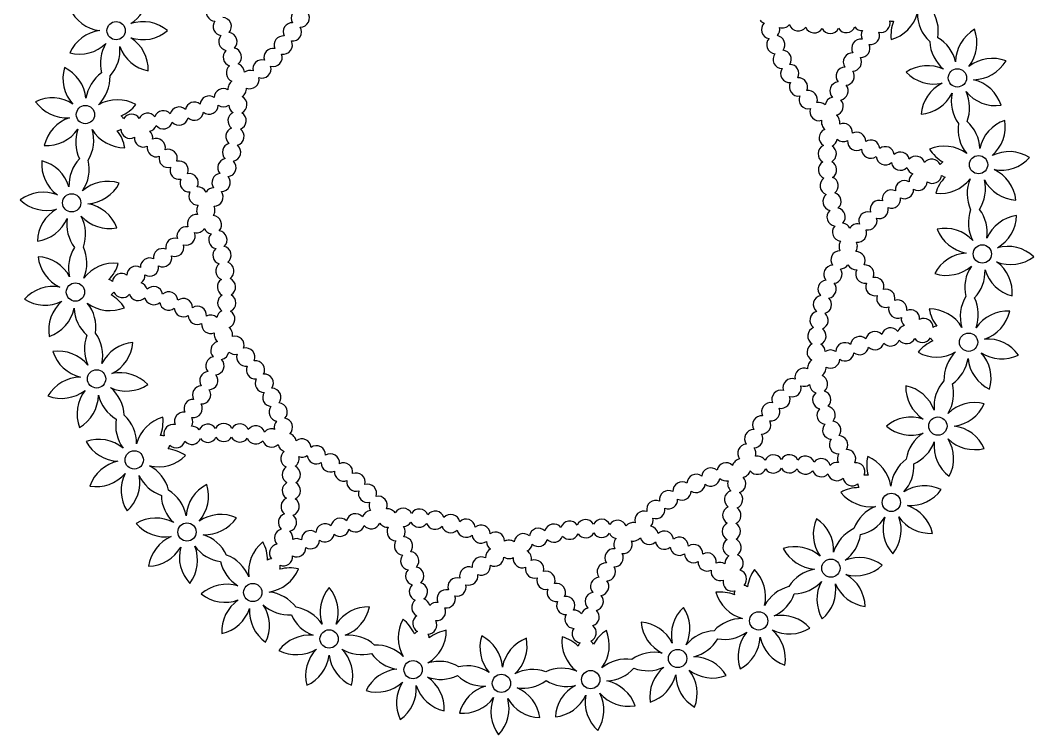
# Model space of a CAD drawing. Extents: x 392 to 855, y -208 to 113.
# Drawn here: x 392.3 to 613.9, y -207.6 to -51.2 of the extents above; entities that cross this region are included whole.
import ezdxf

# ---------------------------------------------------------------- set-up
doc = ezdxf.new("R2010")
doc.units = 0
doc.layers.get('0').update_dxf_attribs({"linetype": 'CONTINUOUS'})

msp = doc.modelspace()

# ---------------------------------------------------------------- linework, layer by layer
for centre in [(413.293019, -53.48168), (597.262545, -63.813187), (406.578376, -71.840942), (601.879383, -82.808811), (403.574467, -91.157398), (602.701647, -102.340141), (404.396731, -110.688728), (599.697738, -121.656597), (409.013569, -129.684352), (592.983095, -140.015859), (417.247558, -147.414281), (582.815757, -156.712391), (428.782271, -163.197162), (569.58645, -171.104555), (443.174435, -176.426469), (553.803568, -182.639268), (459.870967, -186.593807), (536.07364, -190.873257), (478.23023, -193.30845), (497.546686, -196.312359), (517.078015, -195.490095)]:
    msp.add_circle(centre, 2)
for centre, radius, start, end in [((411.943279, -44.909702), 8.37609, 302.986334, 350.787936), ((410.789852, -45.172964), 8.37609, 204.108886, 262.727951), ((435.002749, -49.412291), 2, 148.668946, 266.558326), ((453.577048, -50.70594), 2, 93.441674, 211.331054), ((584.71061, -53.610272), 8.37609, 350.227519, 36.120808), ((436.500587, -52.584434), 2, 319.318297, 86.558326), ((453.577048, -50.70594), 2, 268.766349, 36.006378), ((580.451504, -47.400369), 8.37609, 286.073172, 344.692237), ((596.90577, -49.723325), 8.37609, 179.236334, 227.037936), ((419.153312, -59.88149), 8.37609, 49.823172, 108.442237), ((436.500587, -52.584434), 2, 143.993622, 261.883002), ((451.825634, -53.745441), 2, 88.766349, 206.655729), ((451.825634, -53.745441), 2, 264.091024, 31.331054), ((555.636706, -49.919894), 2, 219.931569, 251.203964), ((556.409345, -53.224618), 2, 135.114632, 260.129755), ((556.409345, -53.224618), 2, 317.56505, 13.049101), ((559.010062, -50.882432), 2, 250.962832, 320.032352), ((562.45065, -51.566807), 2, 197.467648, 324.707677), ((565.935572, -51.968466), 2, 202.142972, 329.383002), ((569.441638, -52.084734), 2, 206.818297, 334.058326), ((572.945514, -51.914839), 2, 211.493622, 338.733651), ((576.423884, -51.45991), 2, 216.168946, 272.981361), ((580.529666, -51.869077), 2, 257.662453, 15.551833), ((583.041615, -49.420378), 2, 252.987128, 277.905943), ((591.094, -54.511457), 8.37609, 158.203847, 186.426828), ((605.238751, -60.395478), 8.37609, 120.537458, 179.156523), ((593.157402, -56.168031), 8.37609, 322.272049, 20.891114), ((410.789852, -61.790395), 8.37609, 97.272049, 155.891114), ((419.153312, -47.081869), 8.37609, 251.557763, 310.176828), ((411.943279, -62.053657), 8.37609, 358.394601, 57.013666), ((437.734882, -55.868111), 2, 139.318297, 257.207677), ((437.734882, -55.868111), 2, 314.642972, 81.883002), ((449.832301, -56.632072), 2, 84.091024, 201.980404), ((557.542598, -56.54452), 2, 137.56505, 264.80508), ((557.542598, -56.54452), 2, 322.240375, 80.129755), ((576.144949, -57.338667), 2, 82.337778, 209.577807), ((578.225666, -54.514374), 2, 148.090068, 204.902482), ((578.225666, -54.514374), 2, 262.337778, 20.227157), ((588.725807, -62.25604), 8.37609, 13.70062, 59.59391), ((405.236305, -50.258335), 8.37609, 255.537458, 314.156523), ((418.228335, -60.619134), 8.37609, 148.70062, 194.59391), ((405.749628, -57.77095), 8.37609, 317.783493, 5.585094), ((421.950425, -54.073224), 8.37609, 200.129192, 258.748256), ((438.69742, -59.241467), 2, 309.967648, 77.207677), ((447.610313, -59.346622), 2, 79.4157, 197.30508), ((449.832301, -56.632072), 2, 259.4157, 26.655729), ((576.144949, -57.338667), 2, 267.013102, 24.902482), ((599.563556, -55.446231), 8.37609, 182.783493, 230.585094), ((438.69742, -59.241467), 2, 134.642972, 252.532352), ((447.610313, -59.346622), 2, 254.740375, 21.980404), ((558.942683, -59.761005), 2, 142.240375, 269.480404), ((558.942683, -59.761005), 2, 326.9157, 84.80508), ((574.301361, -60.32316), 2, 87.013102, 214.253131), ((574.301361, -60.32316), 2, 271.688427, 29.577807), ((604.907701, -67.918329), 8.37609, 69.108886, 127.727951), ((410.026413, -63.877799), 8.37609, 163.930315, 222.54938), ((398.343133, -69.105731), 8.37609, 5.664906, 64.283971), ((439.381796, -62.682055), 2, 129.967648, 247.857028), ((439.381796, -62.682055), 2, 3.462832, 72.532352), ((445.174458, -61.871027), 2, 74.740375, 192.629755), ((445.174458, -61.871027), 2, 250.06505, 17.30508), ((560.600283, -62.852668), 2, 146.9157, 274.155729), ((560.600283, -62.852668), 2, 331.591024, 89.480404), ((572.707172, -63.447992), 2, 91.688427, 218.928456), ((590.722549, -69.516612), 8.37609, 65.129192, 123.748256), ((600.680254, -55.83698), 8.37609, 270.843477, 329.462542), ((414.954028, -69.571788), 8.37609, 125.227519, 171.120808), ((403.58226, -63.696994), 8.37609, 314.236334, 2.037936), ((442.540945, -64.188488), 2, 70.06505, 125.549101), ((442.540945, -64.188488), 2, 247.614632, 12.629755), ((562.504366, -65.798934), 2, 336.266349, 94.155729), ((572.707172, -63.447992), 2, 276.363752, 34.253131), ((592.155652, -56.797472), 8.37609, 223.394601, 282.013666), ((598.819692, -72.349924), 8.37609, 17.680315, 76.29938), ((436.752248, -68.142366), 2, 60.714401, 178.603781), ((439.7273, -66.283582), 2, 152.431569, 183.279106), ((439.783454, -66.166977), 2, 125.292323, 156.13986), ((439.783454, -66.166977), 2, 332.431569, 3.703964), ((562.504366, -65.798934), 2, 151.591024, 278.831054), ((571.37299, -66.692367), 2, 96.363752, 223.603781), ((571.37299, -66.692367), 2, 281.039076, 38.928456), ((597.644042, -72.482388), 8.37609, 116.557763, 175.176828), ((399.305312, -76.574138), 8.37609, 57.093477, 115.712542), ((413.574606, -76.974495), 8.37609, 61.073172, 119.692237), ((433.635587, -69.752471), 2, 56.039076, 173.928456), ((439.899722, -69.673043), 2, 295.941674, 60.956796), ((439.7273, -66.283582), 2, 304.867464, 336.13986), ((564.642261, -68.580195), 2, 156.266349, 283.506378), ((564.642261, -68.580195), 2, 340.941674, 98.831054), ((570.307694, -70.034696), 2, 101.039076, 170.108596), ((570.307694, -70.034696), 2, 285.714401, 43.603781), ((588.593343, -63.43169), 8.37609, 274.823172, 333.442237), ((604.278259, -68.920079), 8.37609, 167.986334, 215.787936), ((591.55912, -70.353182), 8.37609, 338.977519, 24.870808), ((605.629501, -61.512176), 8.37609, 219.414906, 278.033971), ((402.502356, -64.18022), 8.37609, 215.358886, 273.977951), ((411.077523, -64.420816), 8.37609, 293.203847, 321.426828), ((427.061207, -72.18551), 2, 46.688427, 164.577807), ((430.398058, -71.103182), 2, 51.363752, 169.253131), ((433.635587, -69.752471), 2, 231.363752, 358.603781), ((436.752248, -68.142366), 2, 236.039076, 305.108596), ((439.899722, -69.673043), 2, 183.022328, 238.506378), ((566.999742, -71.177944), 2, 160.941674, 285.956796), ((566.999742, -71.177944), 2, 48.022328, 103.506378), ((405.744256, -80.478352), 8.37609, 108.522049, 167.141114), ((413.171483, -73.714648), 2, 27.987128, 52.905943), ((416.679191, -73.759373), 2, 32.662453, 150.551833), ((420.178872, -73.518039), 2, 37.337778, 155.227157), ((423.647238, -72.992252), 2, 42.013102, 159.902482), ((427.061207, -72.18551), 2, 222.013102, 349.253131), ((430.398058, -71.103182), 2, 226.688427, 353.928456), ((439.729827, -73.176919), 2, 115.941674, 233.831054), ((439.729827, -73.176919), 2, 291.266349, 58.506378), ((569.518374, -73.452734), 2, 169.867464, 201.13986), ((569.518374, -73.452734), 2, 17.431569, 48.279106), ((569.561119, -73.574893), 2, 350.292323, 21.13986), ((610.36909, -81.012853), 8.37609, 109.287458, 167.906523), ((599.344615, -74.509681), 8.37609, 311.022049, 9.641114), ((398.047626, -70.25132), 8.37609, 266.787458, 325.406523), ((412.81131, -77.87842), 8.37609, 159.95062, 205.84391), ((400.016724, -77.519438), 8.37609, 329.033493, 16.835094), ((415.184837, -70.732144), 8.37609, 211.379192, 269.998256), ((413.255164, -73.390241), 2, 278.165486, 303.0843), ((416.346827, -75.047841), 2, 180.519596, 298.408976), ((420.178872, -73.518039), 2, 283.090068, 339.902482), ((423.647238, -72.992252), 2, 217.337778, 344.577807), ((439.274899, -76.655289), 2, 111.266349, 229.155729), ((439.274899, -76.655289), 2, 286.591024, 53.831054), ((569.010282, -76.923736), 2, 112.614632, 237.629755), ((569.561119, -73.574893), 2, 197.431569, 228.703964), ((572.309346, -75.755089), 2, 354.967648, 112.857028), ((605.768492, -75.051529), 8.37609, 171.533493, 219.335094), ((593.81046, -79.616149), 8.37609, 2.45062, 48.34391), ((406.92688, -80.511533), 8.37609, 9.644601, 37.867581), ((419.293092, -76.951924), 2, 175.844271, 293.733651), ((419.293092, -76.951924), 2, 351.168946, 47.981361), ((422.074354, -79.08982), 2, 346.493622, 113.733651), ((569.010282, -76.923736), 2, 295.06505, 350.549101), ((572.309346, -75.755089), 2, 228.462832, 297.532352), ((575.226136, -77.704026), 2, 174.967648, 302.207677), ((575.226136, -77.704026), 2, 359.642972, 117.532352), ((578.292076, -79.408732), 2, 4.318297, 122.207677), ((422.074354, -79.08982), 2, 171.168946, 289.058326), ((424.672103, -81.4473), 2, 341.818297, 109.058326), ((438.537964, -80.085003), 2, 106.591024, 224.480404), ((438.537964, -80.085003), 2, 281.9157, 49.155729), ((568.786799, -80.424603), 2, 115.06505, 242.30508), ((568.786799, -80.424603), 2, 299.740375, 57.629755), ((578.292076, -79.408732), 2, 179.642972, 306.883002), ((581.486765, -80.857863), 2, 8.993622, 126.883002), ((594.352368, -87.126757), 8.37609, 53.879192, 112.498256), ((598.239315, -74.931597), 8.37609, 212.144601, 240.367581), ((405.402719, -82.674586), 8.37609, 175.180315, 233.79938), ((394.963849, -90.08136), 8.37609, 16.914906, 75.533971), ((411.346493, -87.297836), 8.37609, 136.477519, 182.370808), ((399.047116, -83.754447), 8.37609, 325.486334, 13.287936), ((424.672103, -81.4473), 2, 166.493622, 284.383002), ((437.523929, -83.443239), 2, 101.9157, 219.80508), ((581.486765, -80.857863), 2, 184.318297, 311.558326), ((584.78894, -82.041776), 2, 13.668946, 131.558326), ((588.176628, -82.952591), 2, 18.344271, 136.233651), ((591.627284, -83.584247), 2, 23.019596, 140.908976), ((608.576765, -88.32657), 8.37609, 57.858886, 116.477951), ((606.787502, -75.652627), 8.37609, 259.593477, 318.212542), ((427.069052, -84.008677), 2, 161.818297, 279.707677), ((427.069052, -84.008677), 2, 337.142972, 104.383002), ((437.523929, -83.443239), 2, 277.240375, 44.480404), ((568.849413, -83.932037), 2, 119.740375, 246.980404), ((568.849413, -83.932037), 2, 304.4157, 62.30508), ((584.78894, -82.041776), 2, 188.993622, 316.233651), ((588.176628, -82.952591), 2, 193.668946, 250.481361), ((595.117943, -83.932542), 2, 120.665486, 145.5843), ((601.741175, -91.485302), 8.37609, 6.430315, 65.04938), ((429.249248, -86.756905), 2, 157.142972, 275.032352), ((429.249248, -86.756905), 2, 332.467648, 99.707677), ((436.23954, -86.707646), 2, 97.240375, 215.129755), ((436.23954, -86.707646), 2, 272.56505, 39.80508), ((569.197708, -87.422697), 2, 124.4157, 251.655729), ((569.197708, -87.422697), 2, 309.091024, 66.980404), ((585.669223, -88.27711), 2, 59.837778, 187.077807), ((588.672365, -86.46406), 2, 125.590068, 182.402482), ((591.813295, -84.901826), 2, 235.162453, 353.051833), ((593.451183, -80.743367), 8.37609, 263.573172, 322.192237), ((600.562272, -91.385863), 8.37609, 135.703847, 163.926828), ((595.07111, -83.600806), 2, 230.487128, 255.405943), ((607.763987, -89.186274), 8.37609, 156.736334, 204.537936), ((595.009657, -88.110459), 8.37609, 327.727519, 13.620808), ((610.534475, -82.184326), 8.37609, 208.164906, 266.783971), ((411.437773, -94.827415), 8.37609, 72.323172, 130.942237), ((406.53957, -83.002107), 8.37609, 274.057763, 332.676828), ((431.198185, -89.673694), 2, 25.962832, 95.032352), ((434.693345, -89.856503), 2, 92.56505, 148.049101), ((582.823854, -90.328912), 2, 64.513102, 191.753131), ((585.669223, -88.27711), 2, 244.513102, 2.402482), ((588.672365, -86.46406), 2, 239.837778, 357.727157), ((398.082234, -84.439067), 8.37609, 226.608886, 285.227951), ((397.364554, -97.218551), 8.37609, 68.343477, 126.962542), ((431.198185, -89.673694), 2, 152.467648, 270.357028), ((434.693345, -89.856503), 2, 270.114632, 35.129755), ((569.829364, -90.873352), 2, 129.091024, 256.331054), ((569.829364, -90.873352), 2, 313.766349, 71.655729), ((580.155194, -92.60581), 2, 69.188427, 196.428456), ((582.823854, -90.328912), 2, 249.188427, 7.077807), ((404.44145, -99.791571), 8.37609, 119.772049, 178.391114), ((405.607823, -99.593396), 8.37609, 20.894601, 79.513666), ((432.895634, -92.868852), 2, 174.931569, 205.779106), ((432.902891, -92.739634), 2, 147.792323, 178.63986), ((432.895634, -92.868852), 2, 327.367464, 358.63986), ((432.902891, -92.739634), 2, 354.931569, 26.203964), ((570.740179, -94.26104), 2, 133.766349, 261.006378), ((570.740179, -94.26104), 2, 318.441674, 76.331054), ((580.155194, -92.60581), 2, 253.863752, 11.753131), ((608.029399, -95.49064), 8.37609, 160.283493, 208.085094), ((595.410624, -97.634656), 8.37609, 351.20062, 37.09391), ((394.897513, -91.262587), 8.37609, 278.037458, 336.656523), ((410.86549, -95.862882), 8.37609, 171.20062, 217.09391), ((411.799241, -88.390868), 8.37609, 222.629192, 281.248256), ((398.246715, -98.006899), 8.37609, 340.283493, 28.085094), ((430.858371, -95.724648), 2, 83.214401, 201.103781), ((434.352022, -95.934323), 2, 318.441674, 83.456796), ((577.681002, -95.092653), 2, 73.863752, 201.103781), ((577.681002, -95.092653), 2, 258.539076, 16.428456), ((611.378601, -102.234951), 8.37609, 98.037458, 156.656523), ((601.834664, -93.705968), 8.37609, 299.772049, 358.391114), ((428.595112, -98.404886), 2, 78.539076, 196.428456), ((430.858371, -95.724648), 2, 258.539076, 327.608596), ((434.352022, -95.934323), 2, 205.522328, 261.006378), ((435.535935, -99.236498), 2, 313.766349, 81.006378), ((571.924092, -97.563216), 2, 138.441674, 263.456796), ((571.924092, -97.563216), 2, 25.522328, 81.006378), ((575.417743, -97.772891), 2, 78.539076, 147.608596), ((575.417743, -97.772891), 2, 263.214401, 21.103781), ((594.476872, -105.10667), 8.37609, 42.629192, 101.248256), ((600.668291, -93.904143), 8.37609, 200.894601, 259.513666), ((426.12092, -100.891728), 2, 73.863752, 191.753131), ((428.595112, -98.404886), 2, 253.863752, 21.103781), ((435.535935, -99.236498), 2, 138.441674, 256.331054), ((573.38048, -100.628687), 2, 147.367464, 178.63986), ((411.266456, -105.387079), 8.37609, 147.727519, 193.620808), ((398.512127, -104.311264), 8.37609, 336.736334, 24.537936), ((423.452259, -103.168627), 2, 69.188427, 187.077807), ((426.12092, -100.891728), 2, 249.188427, 16.428456), ((436.44675, -102.624186), 2, 133.766349, 251.655729), ((436.44675, -102.624186), 2, 309.091024, 76.331054), ((571.582769, -103.641036), 2, 90.114632, 215.129755), ((573.373223, -100.757904), 2, 174.931569, 206.203964), ((575.077929, -103.823845), 2, 332.467648, 90.357028), ((573.373223, -100.757904), 2, 327.792323, 358.63986), ((573.38048, -100.628687), 2, 354.931569, 25.779106), ((608.19388, -109.058472), 8.37609, 46.608886, 105.227951), ((404.534939, -102.012236), 8.37609, 186.430315, 245.04938), ((395.741639, -111.313213), 8.37609, 28.164906, 86.783971), ((420.606891, -105.220428), 2, 64.513102, 182.402482), ((423.452259, -103.168627), 2, 244.513102, 11.753131), ((599.736544, -110.495431), 8.37609, 94.057763, 152.676828), ((608.91156, -96.278988), 8.37609, 248.343477, 306.962542), ((600.873395, -110.822952), 8.37609, 355.180315, 53.79938), ((412.82493, -112.754171), 8.37609, 83.573172, 142.192237), ((405.713842, -102.111676), 8.37609, 315.703847, 343.926828), ((417.603749, -107.033479), 2, 59.837778, 177.727157), ((420.606891, -105.220428), 2, 239.837778, 7.077807), ((437.078406, -106.074842), 2, 129.091024, 246.980404), ((437.078406, -106.074842), 2, 304.4157, 71.655729), ((570.036574, -106.789892), 2, 92.56505, 219.80508), ((570.036574, -106.789892), 2, 277.240375, 35.129755), ((571.582769, -103.641036), 2, 272.56505, 328.049101), ((575.077929, -103.823845), 2, 205.962832, 275.032352), ((577.026865, -106.740634), 2, 152.467648, 279.707677), ((577.026865, -106.740634), 2, 337.142972, 95.032352), ((594.838341, -98.670124), 8.37609, 252.323172, 310.942237), ((607.228998, -109.743092), 8.37609, 145.486334, 193.287936), ((594.929621, -106.199702), 8.37609, 316.477519, 2.370808), ((611.312265, -103.416179), 8.37609, 196.914906, 255.533971), ((411.205004, -109.896733), 2, 50.487128, 75.405943), ((414.462819, -108.595713), 2, 55.162453, 173.051833), ((417.603749, -107.033479), 2, 305.590068, 2.402482), ((437.426701, -109.565502), 2, 124.4157, 242.30508), ((437.426701, -109.565502), 2, 299.740375, 66.980404), ((568.752185, -110.0543), 2, 97.240375, 224.480404), ((579.207062, -109.488862), 2, 341.818297, 99.707677), ((399.488612, -117.844911), 8.37609, 79.593477, 138.212542), ((411.15817, -109.564997), 2, 300.665486, 325.5843), ((414.64883, -109.913291), 2, 203.019596, 320.908976), ((418.099486, -110.544948), 2, 13.668946, 70.481361), ((421.487174, -111.455763), 2, 8.993622, 136.233651), ((424.789349, -112.639676), 2, 4.318297, 131.558326), ((568.752185, -110.0543), 2, 281.9157, 39.80508), ((579.207062, -109.488862), 2, 157.142972, 284.383002), ((581.604011, -112.050239), 2, 346.493622, 104.383002), ((397.699349, -105.170968), 8.37609, 237.858886, 296.477951), ((406.931499, -118.987857), 8.37609, 131.022049, 189.641114), ((408.036798, -118.565942), 8.37609, 32.144601, 60.367581), ((418.099486, -110.544948), 2, 198.344271, 316.233651), ((421.487174, -111.455763), 2, 193.668946, 311.558326), ((424.789349, -112.639676), 2, 188.993622, 306.883002), ((427.984037, -114.088807), 2, 359.642972, 126.883002), ((437.489315, -113.072936), 2, 119.740375, 237.629755), ((437.489315, -113.072936), 2, 295.06505, 62.30508), ((567.738149, -113.412536), 2, 101.9157, 229.155729), ((567.738149, -113.412536), 2, 286.591024, 44.480404), ((581.604011, -112.050239), 2, 161.818297, 289.058326), ((584.20176, -114.407719), 2, 351.168946, 109.058326), ((606.25939, -115.9781), 8.37609, 149.033493, 196.835094), ((593.464804, -115.619119), 8.37609, 339.95062, 25.84391), ((395.907024, -112.484685), 8.37609, 289.287458, 347.906523), ((412.465654, -113.881389), 8.37609, 182.45062, 228.34391), ((411.923746, -106.370782), 8.37609, 233.879192, 292.498256), ((400.507622, -118.44601), 8.37609, 351.533493, 39.335094), ((427.984037, -114.088807), 2, 184.318297, 302.207677), ((431.049978, -115.793513), 2, 354.967648, 122.207677), ((437.265832, -116.573802), 2, 115.06505, 170.549101), ((437.265832, -116.573802), 2, 292.614632, 57.629755), ((567.001215, -116.84225), 2, 106.591024, 233.831054), ((584.20176, -114.407719), 2, 166.493622, 293.733651), ((586.983021, -116.545615), 2, 355.844271, 113.733651), ((591.091277, -122.765395), 8.37609, 31.379192, 89.998256), ((599.349234, -112.986006), 8.37609, 189.644601, 217.867581), ((608.228488, -123.246218), 8.37609, 86.787458, 145.406523), ((600.531858, -113.019187), 8.37609, 288.522049, 347.141114), ((431.049978, -115.793513), 2, 179.642972, 297.532352), ((433.966767, -117.742449), 2, 48.462832, 117.532352), ((567.001215, -116.84225), 2, 291.266349, 49.155729), ((586.983021, -116.545615), 2, 171.168946, 227.981361), ((589.929287, -118.449698), 2, 0.519596, 118.408976), ((433.966767, -117.742449), 2, 174.967648, 292.857028), ((436.714995, -119.922646), 2, 170.292323, 201.13986), ((436.714995, -119.922646), 2, 17.431569, 48.703964), ((436.75774, -120.044805), 2, 349.867464, 21.13986), ((566.546287, -120.32062), 2, 111.266349, 238.506378), ((566.546287, -120.32062), 2, 295.941674, 53.831054), ((579.214907, -121.312029), 2, 42.013102, 169.253131), ((582.628876, -120.505287), 2, 37.337778, 164.577807), ((586.097242, -119.979499), 2, 103.090068, 159.902482), ((593.020949, -120.107298), 2, 98.165486, 123.0843), ((414.716994, -123.144357), 8.37609, 158.977519, 204.870808), ((401.997855, -124.577459), 8.37609, 347.986334, 35.787936), ((417.682771, -130.065849), 8.37609, 94.823172, 153.442237), ((408.632072, -121.01515), 8.37609, 296.557763, 355.176828), ((435.96842, -123.462843), 2, 105.714401, 223.603781), ((436.75774, -120.044805), 2, 197.431569, 228.279106), ((439.276372, -122.319595), 2, 340.941674, 105.956796), ((572.640526, -123.745068), 2, 51.363752, 178.603781), ((575.878055, -122.394357), 2, 46.688427, 173.928456), ((579.214907, -121.312029), 2, 226.688427, 344.577807), ((582.628876, -120.505287), 2, 222.013102, 339.902482), ((586.097242, -119.979499), 2, 217.337778, 335.227157), ((589.596923, -119.738165), 2, 212.662453, 330.551833), ((595.19859, -129.076723), 8.37609, 113.203847, 141.426828), ((593.104631, -119.782891), 2, 207.987128, 232.905943), ((603.773758, -129.317319), 8.37609, 35.358886, 93.977951), ((400.646613, -131.985363), 8.37609, 39.414906, 98.033971), ((407.456422, -121.147614), 8.37609, 197.680315, 256.29938), ((435.96842, -123.462843), 2, 281.039076, 350.108596), ((439.276372, -122.319595), 2, 228.022328, 283.506378), ((441.633852, -124.917344), 2, 336.266349, 103.506378), ((566.376391, -123.824496), 2, 115.941674, 240.956796), ((566.376391, -123.824496), 2, 3.022328, 58.506378), ((569.523866, -125.355173), 2, 56.039076, 125.108596), ((572.640526, -123.745068), 2, 236.039076, 353.928456), ((575.878055, -122.394357), 2, 231.363752, 349.253131), ((592.701508, -116.523043), 8.37609, 241.073172, 299.692237), ((602.693854, -129.800545), 8.37609, 134.236334, 182.037936), ((596.249701, -129.619739), 8.37609, 343.930315, 42.54938), ((606.970802, -116.923401), 8.37609, 237.093477, 295.712542), ((434.903124, -126.805171), 2, 101.039076, 218.928456), ((434.903124, -126.805171), 2, 276.363752, 43.603781), ((441.633852, -124.917344), 2, 160.941674, 278.831054), ((443.771748, -127.698605), 2, 331.591024, 98.831054), ((566.548814, -127.213957), 2, 124.867464, 156.13986), ((569.523866, -125.355173), 2, 240.714401, 358.603781), ((591.322086, -123.925751), 8.37609, 305.227519, 351.120808), ((607.93298, -124.391808), 8.37609, 185.664906, 244.283971), ((414.120462, -136.700066), 8.37609, 43.394601, 102.013666), ((433.568942, -130.049547), 2, 96.363752, 214.253131), ((443.771748, -127.698605), 2, 156.266349, 274.155729), ((563.735169, -129.309051), 2, 67.614632, 192.629755), ((566.49266, -127.330561), 2, 152.431569, 183.703964), ((566.49266, -127.330561), 2, 305.292323, 336.13986), ((566.548814, -127.213957), 2, 332.431569, 3.279106), ((405.59586, -137.660558), 8.37609, 90.843477, 149.462542), ((433.568942, -130.049547), 2, 271.688427, 38.928456), ((445.675831, -130.644871), 2, 151.591024, 269.480404), ((445.675831, -130.644871), 2, 326.9157, 94.155729), ((561.101656, -131.626511), 2, 70.06505, 197.30508), ((566.894318, -130.815484), 2, 309.967648, 67.857028), ((600.526486, -135.726588), 8.37609, 137.783493, 185.585094), ((401.368413, -125.57921), 8.37609, 249.108886, 307.727951), ((413.118711, -137.329508), 8.37609, 142.272049, 200.891114), ((415.553565, -123.980927), 8.37609, 245.129192, 303.748256), ((406.712558, -138.051308), 8.37609, 2.783493, 50.585094), ((431.974753, -133.174379), 2, 91.688427, 209.577807), ((431.974753, -133.174379), 2, 267.013102, 34.253131), ((447.333431, -133.736533), 2, 146.9157, 264.80508), ((447.333431, -133.736533), 2, 322.240375, 89.480404), ((558.665801, -134.150917), 2, 74.740375, 201.980404), ((561.101656, -131.626511), 2, 254.740375, 12.629755), ((563.735169, -129.309051), 2, 250.06505, 305.549101), ((566.894318, -130.815484), 2, 183.462832, 252.532352), ((567.578694, -134.256072), 2, 129.967648, 257.207677), ((567.578694, -134.256072), 2, 314.642972, 72.532352), ((594.332835, -131.443882), 8.37609, 178.394601, 237.013666), ((584.325689, -139.424315), 8.37609, 20.129192, 78.748256), ((588.047779, -132.878405), 8.37609, 328.70062, 14.59391), ((401.037363, -133.102061), 8.37609, 300.537458, 359.156523), ((417.550307, -131.241499), 8.37609, 193.70062, 239.59391), ((430.131165, -136.158872), 2, 87.013102, 204.902482), ((430.131165, -136.158872), 2, 262.337778, 29.577807), ((448.733516, -136.953018), 2, 317.56505, 84.80508), ((556.443813, -136.865467), 2, 79.4157, 206.655729), ((558.665801, -134.150917), 2, 259.4157, 17.30508), ((601.039809, -143.239203), 8.37609, 75.537458, 134.156523), ((595.486262, -131.707144), 8.37609, 277.272049, 335.891114), ((428.050448, -138.983165), 2, 82.337778, 200.227157), ((448.733516, -136.953018), 2, 142.240375, 260.129755), ((556.443813, -136.865467), 2, 264.091024, 21.980404), ((568.541232, -137.629428), 2, 134.642972, 261.883002), ((568.541232, -137.629428), 2, 319.318297, 77.207677), ((421.565504, -139.887266), 8.37609, 170.227519, 216.120808), ((409.370343, -143.774214), 8.37609, 359.236334, 47.037936), ((425.82461, -146.09717), 8.37609, 106.073172, 164.692237), ((415.182114, -138.986082), 8.37609, 338.203847, 6.426828), ((428.050448, -138.983165), 2, 328.090068, 24.902482), ((433.3306, -141.5827), 2, 31.493622, 158.733651), ((436.834476, -141.412805), 2, 26.818297, 154.058326), ((440.340542, -141.529073), 2, 22.142972, 149.383002), ((449.866768, -140.272921), 2, 137.56505, 193.049101), ((449.866768, -140.272921), 2, 315.114632, 80.129755), ((554.45048, -139.752098), 2, 84.091024, 211.331054), ((554.45048, -139.752098), 2, 268.766349, 26.655729), ((569.775527, -140.913104), 2, 139.318297, 266.558326), ((569.775527, -140.913104), 2, 323.993622, 81.883002), ((587.122802, -146.41567), 8.37609, 71.557763, 130.176828), ((425.746448, -141.628462), 2, 77.662453, 195.551833), ((429.85223, -142.037629), 2, 36.168946, 92.981361), ((443.825464, -141.930732), 2, 17.467648, 144.707677), ((447.266052, -142.615107), 2, 70.962832, 140.032352), ((450.639408, -143.577645), 2, 39.931569, 71.203964), ((552.699066, -142.791598), 2, 88.766349, 216.006378), ((552.699066, -142.791598), 2, 273.441674, 31.331054), ((587.122802, -133.616049), 8.37609, 229.823172, 288.442237), ((594.332835, -148.587837), 8.37609, 122.986334, 170.787936), ((595.486262, -148.324575), 8.37609, 24.108886, 82.727951), ((409.490276, -151.30339), 8.37609, 50.664906, 109.283971), ((414.054896, -139.345358), 8.37609, 208.930315, 267.54938), ((423.234499, -144.07716), 2, 72.987128, 97.905943), ((426.422516, -142.774563), 2, 225.519596, 343.408976), ((429.85223, -142.037629), 2, 220.844271, 338.733651), ((433.3306, -141.5827), 2, 216.168946, 334.058326), ((436.834476, -141.412805), 2, 211.493622, 329.383002), ((440.340542, -141.529073), 2, 206.818297, 324.707677), ((443.825464, -141.930732), 2, 202.142972, 320.032352), ((447.266052, -142.615107), 2, 197.467648, 315.357028), ((450.639408, -143.577645), 2, 192.792323, 223.63986), ((450.725648, -143.674147), 2, 12.367464, 43.63986), ((453.923084, -144.81194), 2, 3.441674, 128.456796), ((551.201228, -145.963742), 2, 93.441674, 218.456796), ((571.273365, -144.085248), 2, 143.993622, 271.233651), ((571.273365, -144.085248), 2, 328.668946, 86.558326), ((584.325689, -140.607404), 8.37609, 293.977519, 339.870808), ((600.526486, -144.30513), 8.37609, 174.414906, 233.033971), ((601.039809, -136.792515), 8.37609, 225.843477, 284.462542), ((588.047779, -147.153314), 8.37609, 332.680315, 31.29938), ((423.06428, -143.788598), 2, 323.165486, 348.0843), ((423.625021, -153.298885), 8.37609, 54.644601, 82.867581), ((450.725648, -143.674147), 2, 219.931569, 250.779106), ((451.304437, -147.134063), 2, 128.214401, 246.103781), ((457.095228, -146.309779), 2, 358.766349, 126.006378), ((460.134729, -148.061192), 2, 354.091024, 121.331054), ((551.201228, -145.963742), 2, 340.522328, 36.006378), ((573.024779, -147.124748), 2, 148.668946, 205.481361), ((573.024779, -147.124748), 2, 333.344271, 91.233651), ((415.4516, -155.903988), 8.37609, 102.093477, 160.712542), ((422.549206, -140.544556), 8.37609, 256.379192, 314.998256), ((451.304437, -147.134063), 2, 303.539076, 12.608596), ((453.923084, -144.81194), 2, 250.522328, 306.006378), ((457.095228, -146.309779), 2, 183.441674, 301.331054), ((460.134729, -148.061192), 2, 178.766349, 296.655729), ((463.021359, -150.054525), 2, 349.4157, 116.655729), ((546.662208, -150.020058), 2, 45.114632, 170.129755), ((549.966933, -149.247418), 2, 129.931569, 161.203964), ((550.063435, -149.161179), 2, 102.367464, 133.63986), ((553.52335, -148.582389), 2, 33.539076, 102.608596), ((557.01893, -148.28754), 2, 28.863752, 156.103781), ((560.526911, -148.278595), 2, 24.188427, 151.428456), ((564.023949, -148.555612), 2, 19.513102, 146.753131), ((567.486772, -149.116749), 2, 14.837778, 142.077807), ((570.892334, -149.958271), 2, 80.590068, 137.402482), ((575.018112, -150.011379), 2, 338.019596, 95.908976), ((585.811873, -148.568443), 8.37609, 167.144601, 195.367581), ((574.440105, -154.443237), 8.37609, 8.879192, 67.498256), ((591.051, -153.97718), 8.37609, 126.533493, 174.335094), ((579.36772, -148.749249), 8.37609, 317.45062, 3.34391), ((408.948428, -144.879513), 8.37609, 260.358886, 318.977951), ((422.765317, -154.111663), 8.37609, 153.522049, 212.141114), ((416.623073, -156.069373), 8.37609, 14.033493, 61.835094), ((451.599286, -150.629642), 2, 123.539076, 241.428456), ((451.599286, -150.629642), 2, 298.863752, 66.103781), ((463.021359, -150.054525), 2, 174.091024, 291.980404), ((465.73591, -152.276513), 2, 344.740375, 111.980404), ((540.125821, -152.553395), 2, 52.240375, 179.480404), ((543.342306, -151.153311), 2, 47.56505, 174.80508), ((549.966933, -149.247418), 2, 282.792323, 313.63986), ((550.063435, -149.161179), 2, 309.931569, 340.779106), ((553.52335, -148.582389), 2, 218.214401, 336.103781), ((557.01893, -148.28754), 2, 213.539076, 331.428456), ((560.526911, -148.278595), 2, 208.863752, 326.753131), ((564.023949, -148.555612), 2, 204.188427, 322.077807), ((567.486772, -149.116749), 2, 199.513102, 317.402482), ((570.892334, -149.958271), 2, 194.837778, 312.727157), ((410.091374, -152.3224), 8.37609, 311.787458, 10.406523), ((425.924049, -147.276073), 8.37609, 204.95062, 250.84391), ((436.937562, -160.23206), 8.37609, 117.323172, 175.942237), ((425.112254, -155.333857), 8.37609, 319.057763, 17.676828), ((451.608231, -154.137624), 2, 118.863752, 236.753131), ((451.608231, -154.137624), 2, 294.188427, 61.428456), ((465.73591, -152.276513), 2, 169.4157, 287.30508), ((468.260315, -154.712369), 2, 340.06505, 107.30508), ((537.034158, -154.210995), 2, 56.9157, 184.155729), ((540.125821, -152.553395), 2, 236.9157, 354.80508), ((543.342306, -151.153311), 2, 232.240375, 350.129755), ((546.662208, -150.020058), 2, 227.56505, 283.049101), ((549.004395, -152.620775), 2, 160.962832, 230.032352), ((549.004395, -152.620775), 2, 287.467648, 45.357028), ((574.217973, -151.074578), 2, 190.162453, 308.051833), ((577.441557, -152.45824), 2, 185.487128, 210.405943), ((577.2401, -152.725929), 2, 75.665486, 100.5843), ((420.346273, -161.163806), 8.37609, 10.486334, 58.287936), ((468.260315, -154.712369), 2, 164.740375, 282.629755), ((534.087893, -156.115078), 2, 61.591024, 188.831054), ((537.034158, -154.210995), 2, 241.591024, 359.480404), ((548.320019, -156.061362), 2, 107.467648, 234.707677), ((548.320019, -156.061362), 2, 292.142972, 50.032352), ((575.819527, -161.845945), 8.37609, 90.703847, 118.926828), ((578.316609, -149.292265), 8.37609, 218.573172, 277.192237), ((590.088821, -161.445587), 8.37609, 64.287458, 122.906523), ((586.891777, -149.051669), 8.37609, 266.022049, 324.641114), ((431.548801, -154.972388), 8.37609, 181.477519, 227.370808), ((451.331214, -157.634662), 2, 114.188427, 232.077807), ((451.331214, -157.634662), 2, 289.513102, 56.753131), ((470.577776, -157.345881), 2, 160.06505, 215.549101), ((470.577776, -157.345881), 2, 337.614632, 102.629755), ((531.306631, -158.252974), 2, 66.266349, 193.506378), ((534.087893, -156.115078), 2, 246.266349, 4.155729), ((436.185222, -167.724514), 8.37609, 65.894601, 124.513666), ((450.770077, -161.097484), 2, 109.513102, 227.402482), ((450.770077, -161.097484), 2, 284.837778, 52.077807), ((465.630755, -161.189406), 2, 39.967648, 167.207677), ((469.071342, -160.505031), 2, 93.462832, 162.532352), ((472.556265, -160.103372), 2, 62.431569, 93.703964), ((472.672869, -160.159526), 2, 34.867464, 66.13986), ((476.06233, -159.987104), 2, 25.941674, 150.956796), ((479.566207, -160.156999), 2, 21.266349, 148.506378), ((483.044576, -160.611928), 2, 16.591024, 143.831054), ((486.474291, -161.348862), 2, 11.9157, 139.155729), ((528.708882, -160.610454), 2, 70.941674, 195.956796), ((531.306631, -158.252974), 2, 250.941674, 8.831054), ((547.918361, -159.546285), 2, 112.142972, 239.383002), ((547.918361, -159.546285), 2, 296.818297, 54.707677), ((582.467253, -165.382982), 8.37609, 111.736334, 159.537936), ((583.649877, -165.349801), 8.37609, 12.858886, 71.477951), ((421.93277, -168.524914), 8.37609, 61.914906, 120.533971), ((424.076787, -155.906139), 8.37609, 220.180315, 278.79938), ((432.641833, -155.425137), 8.37609, 267.629192, 326.248256), ((458.973722, -163.386239), 2, 49.318297, 176.558326), ((462.257398, -162.151944), 2, 44.642972, 171.883002), ((469.071342, -160.505031), 2, 219.967648, 337.857028), ((472.556265, -160.103372), 2, 215.292323, 246.13986), ((476.06233, -159.987104), 2, 273.022328, 328.506378), ((479.566207, -160.156999), 2, 205.941674, 323.831054), ((483.044576, -160.611928), 2, 201.266349, 319.155729), ((489.832526, -162.362898), 2, 7.240375, 134.480404), ((493.096934, -163.647286), 2, 2.56505, 129.80508), ((509.013474, -163.440076), 2, 39.091024, 166.331054), ((512.464129, -162.80842), 2, 34.4157, 161.655729), ((515.954789, -162.460126), 2, 29.740375, 156.980404), ((519.462223, -162.397511), 2, 25.06505, 152.30508), ((522.96309, -162.620994), 2, 22.614632, 147.629755), ((526.311934, -163.171831), 2, 107.431569, 138.703964), ((526.434092, -163.129086), 2, 79.867464, 111.13986), ((528.708882, -160.610454), 2, 318.022328, 13.506378), ((547.802092, -163.05235), 2, 116.818297, 244.058326), ((547.802092, -163.05235), 2, 301.493622, 59.383002), ((574.113802, -163.701604), 8.37609, 155.894601, 214.513666), ((561.814424, -167.244994), 8.37609, 357.629192, 56.248256), ((574.209296, -155.603594), 8.37609, 282.727519, 328.620808), ((589.377409, -162.390888), 8.37609, 163.164906, 221.783971), ((576.582823, -162.749869), 8.37609, 321.430315, 20.04938), ((591.346507, -155.12277), 8.37609, 214.593477, 273.212542), ((429.858309, -171.80778), 8.37609, 25.283493, 73.085094), ((449.928555, -164.503047), 2, 104.837778, 222.727157), ((449.928555, -164.503047), 2, 350.590068, 47.402482), ((455.801579, -164.884078), 2, 53.993622, 181.233651), ((458.973722, -163.386239), 2, 233.993622, 351.883002), ((462.257398, -162.151944), 2, 229.318297, 347.207677), ((465.630755, -161.189406), 2, 224.642972, 342.532352), ((472.672869, -160.159526), 2, 242.431569, 273.279106), ((474.531654, -163.134578), 2, 150.714401, 268.603781), ((474.531654, -163.134578), 2, 326.039076, 35.108596), ((486.474291, -161.348862), 2, 196.591024, 314.480404), ((489.832526, -162.362898), 2, 191.9157, 309.80508), ((493.096934, -163.647286), 2, 187.240375, 305.129755), ((496.24579, -165.193481), 2, 0.114632, 125.129755), ((502.32361, -165.534804), 2, 48.441674, 173.456796), ((505.625786, -164.350892), 2, 43.766349, 171.006378), ((512.464129, -162.80842), 2, 219.091024, 336.980404), ((515.954789, -162.460126), 2, 214.4157, 332.30508), ((519.462223, -162.397511), 2, 209.740375, 327.629755), ((522.96309, -162.620994), 2, 205.06505, 260.549101), ((529.852131, -163.918407), 2, 11.039076, 80.108596), ((533.194459, -164.983702), 2, 6.363752, 133.603781), ((578.197068, -170.028517), 8.37609, 115.283493, 163.085094), ((567.758198, -162.621744), 8.37609, 306.20062, 352.09391), ((428.677082, -171.874117), 8.37609, 113.343477, 171.962542), ((450.594561, -171.927322), 8.37609, 128.573172, 187.192237), ((438.040881, -169.43024), 8.37609, 0.703847, 28.926828), ((448.812249, -167.828685), 2, 100.162453, 218.051833), ((452.762078, -166.635491), 2, 58.668946, 115.481361), ((455.801579, -164.884078), 2, 238.668946, 356.558326), ((476.141759, -166.251239), 2, 146.039076, 263.928456), ((476.141759, -166.251239), 2, 321.363752, 88.603781), ((496.24579, -165.193481), 2, 182.56505, 238.049101), ((499.128922, -166.983935), 2, 84.931569, 116.203964), ((499.25814, -166.991192), 2, 57.367464, 88.63986), ((502.32361, -165.534804), 2, 295.522328, 351.006378), ((505.625786, -164.350892), 2, 228.441674, 346.331054), ((509.013474, -163.440076), 2, 223.766349, 341.655729), ((524.131737, -165.920059), 2, 138.462832, 207.532352), ((524.131737, -165.920059), 2, 264.967648, 22.857028), ((526.311934, -163.171831), 2, 260.292323, 291.13986), ((526.434092, -163.129086), 2, 287.431569, 318.279106), ((529.852131, -163.918407), 2, 195.714401, 313.603781), ((533.194459, -164.983702), 2, 191.039076, 308.928456), ((536.438834, -166.317884), 2, 1.688427, 128.928456), ((539.563666, -167.912074), 2, 357.013102, 124.253131), ((547.971988, -166.556227), 2, 121.493622, 248.733651), ((547.971988, -166.556227), 2, 306.168946, 64.058326), ((420.148098, -162.33018), 8.37609, 271.608886, 330.227951), ((435.500602, -168.689395), 8.37609, 164.772049, 223.391114), ((422.721118, -169.407076), 8.37609, 323.037458, 21.656523), ((437.265083, -161.36891), 8.37609, 216.20062, 262.09391), ((434.503844, -176.077965), 8.37609, 21.736334, 69.537936), ((449.875447, -168.628824), 2, 248.019596, 5.908976), ((452.762078, -166.635491), 2, 243.344271, 1.233651), ((477.49247, -169.488768), 2, 141.363752, 259.253131), ((477.49247, -169.488768), 2, 316.688427, 83.928456), ((496.062982, -168.688641), 2, 115.962832, 185.032352), ((502.113936, -169.028456), 2, 348.539076, 57.608596), ((522.1828, -168.836848), 2, 84.967648, 212.207677), ((522.1828, -168.836848), 2, 269.642972, 27.532352), ((536.438834, -166.317884), 2, 186.363752, 304.253131), ((539.563666, -167.912074), 2, 181.688427, 299.577807), ((542.548159, -169.755661), 2, 352.337778, 119.577807), ((548.426916, -170.034596), 2, 126.168946, 182.981361), ((548.426916, -170.034596), 2, 310.844271, 68.733651), ((561.723144, -174.774572), 8.37609, 49.057763, 107.676828), ((566.621347, -162.949265), 8.37609, 207.323172, 265.942237), ((444.283233, -167.820009), 8.37609, 192.727519, 238.620808), ((447.428586, -171.052269), 2, 95.487128, 120.405943), ((447.160897, -170.850812), 2, 345.665486, 10.5843), ((493.146192, -170.637578), 2, 62.467648, 189.707677), ((493.146192, -170.637578), 2, 247.142972, 5.032352), ((496.062982, -168.688641), 2, 242.467648, 0.357028), ((499.128922, -166.983935), 2, 237.792323, 268.63986), ((499.25814, -166.991192), 2, 264.931569, 295.779106), ((502.113936, -169.028456), 2, 173.214401, 291.103781), ((504.794173, -171.291714), 2, 343.863752, 111.103781), ((520.478094, -171.902789), 2, 89.642972, 216.883002), ((542.548159, -169.755661), 2, 177.013102, 294.902482), ((545.372452, -171.836378), 2, 58.090068, 114.902482), ((575.796363, -177.165708), 8.37609, 53.037458, 111.656523), ((575.078683, -164.386224), 8.37609, 254.772049, 313.391114), ((445.443589, -168.050818), 8.37609, 278.879192, 337.498256), ((451.318383, -179.422585), 8.37609, 77.144601, 105.367581), ((478.574797, -172.82562), 2, 136.688427, 254.577807), ((478.574797, -172.82562), 2, 312.013102, 79.253131), ((490.397964, -172.817775), 2, 67.142972, 194.383002), ((490.397964, -172.817775), 2, 251.818297, 9.707677), ((504.794173, -171.291714), 2, 168.539076, 286.428456), ((507.281016, -173.765907), 2, 339.188427, 106.428456), ((520.478094, -171.902789), 2, 274.318297, 32.207677), ((545.372452, -171.836378), 2, 172.337778, 290.227157), ((549.16385, -173.46431), 2, 315.519596, 73.408976), ((559.688172, -176.261805), 8.37609, 144.644601, 172.867581), ((546.933843, -177.33762), 8.37609, 346.379192, 44.998256), ((567.553094, -179.540553), 8.37609, 100.486334, 148.287936), ((568.719467, -179.738728), 8.37609, 1.608886, 60.227951), ((437.495938, -182.988121), 8.37609, 73.164906, 131.783971), ((479.381539, -176.239588), 2, 132.013102, 249.902482), ((479.381539, -176.239588), 2, 307.337778, 74.577807), ((487.836588, -175.214723), 2, 71.818297, 199.058326), ((487.836588, -175.214723), 2, 256.493622, 14.383002), ((507.281016, -173.765907), 2, 163.863752, 281.753131), ((509.557914, -176.434567), 2, 334.513102, 101.753131), ((519.028963, -175.097477), 2, 94.318297, 221.558326), ((519.028963, -175.097477), 2, 278.993622, 36.883002), ((548.01775, -174.140378), 2, 167.662453, 285.551833), ((550.177886, -176.822546), 2, 53.165486, 78.0843), ((561.361676, -168.338026), 8.37609, 271.477519, 317.370808), ((574.914202, -177.954056), 8.37609, 151.914906, 210.533971), ((562.295427, -175.81004), 8.37609, 310.180315, 8.79938), ((578.263404, -171.209745), 8.37609, 203.343477, 261.962542), ((437.136957, -170.193536), 8.37609, 231.430315, 290.04938), ((445.909646, -184.661712), 8.37609, 36.533493, 84.335094), ((466.270778, -180.733515), 8.37609, 139.823172, 198.442237), ((453.471157, -180.733515), 8.37609, 341.557763, 40.176828), ((485.479107, -177.812472), 2, 76.493622, 203.733651), ((485.479107, -177.812472), 2, 261.168946, 19.058326), ((509.557914, -176.434567), 2, 159.188427, 277.077807), ((511.609716, -179.279936), 2, 329.837778, 97.077807), ((517.845051, -178.399653), 2, 98.993622, 226.233651), ((517.845051, -178.399653), 2, 283.668946, 41.558326), ((545.375369, -184.704712), 8.37609, 68.203847, 96.426828), ((552.486458, -174.062216), 8.37609, 196.073172, 254.692237), ((550.466448, -176.652328), 2, 162.987128, 187.905943), ((562.45866, -183.263754), 8.37609, 104.033493, 151.835094), ((553.66536, -173.962777), 8.37609, 294.95062, 340.84391), ((444.764056, -184.95722), 8.37609, 124.593477, 183.212542), ((451.137577, -172.978432), 8.37609, 227.45062, 273.34391), ((438.441239, -183.699533), 8.37609, 334.287458, 32.906523), ((479.907327, -179.707954), 2, 127.337778, 245.227157), ((479.907327, -179.707954), 2, 13.090068, 69.902482), ((483.341212, -180.593734), 2, 81.168946, 137.981361), ((511.609716, -179.279936), 2, 154.513102, 272.402482), ((434.537025, -177.260589), 8.37609, 282.858886, 341.477951), ((450.835157, -180.502489), 8.37609, 176.022049, 234.641114), ((459.279423, -177.936401), 8.37609, 203.977519, 249.870808), ((451.29899, -187.943548), 8.37609, 32.986334, 80.787936), ((468.442945, -187.943548), 8.37609, 88.394601, 147.013666), ((460.462512, -177.936401), 8.37609, 290.129192, 348.748256), ((480.148661, -183.207636), 2, 122.662453, 240.551833), ((483.341212, -180.593734), 2, 265.844271, 23.733651), ((513.422766, -182.283078), 2, 149.837778, 267.727157), ((513.422766, -182.283078), 2, 35.590068, 92.402482), ((516.934235, -181.787341), 2, 103.668946, 160.481361), ((516.934235, -181.787341), 2, 288.344271, 46.233651), ((543.089354, -185.766365), 8.37609, 133.394601, 192.013666), ((530.370215, -184.333262), 8.37609, 335.129192, 33.748256), ((558.711688, -189.795452), 8.37609, 41.787458, 100.406523), ((483.363783, -186.312221), 8.37609, 151.073172, 209.692237), ((470.810103, -188.809303), 8.37609, 23.203847, 51.426828), ((481.437128, -183.539999), 2, 270.519596, 28.408976), ((516.302579, -185.237996), 2, 293.019596, 50.908976), ((536.455137, -182.204055), 8.37609, 184.823172, 243.442237), ((527.404438, -191.254754), 8.37609, 26.557763, 85.176828), ((550.163501, -190.516483), 8.37609, 89.236334, 137.037936), ((455.581696, -194.137199), 8.37609, 84.414906, 143.033971), ((464.160238, -194.137199), 8.37609, 47.783493, 95.585094), ((480.103935, -186.715343), 2, 117.987128, 142.905943), ((479.779529, -186.631662), 2, 8.165486, 33.0843), ((477.121432, -184.701989), 8.37609, 301.379192, 359.998256), ((486.90082, -192.959946), 8.37609, 99.644601, 127.867581), ((501.216703, -188.449054), 8.37609, 162.323172, 220.942237), ((489.391395, -193.347256), 8.37609, 4.057763, 62.676828), ((519.143459, -187.061896), 8.37609, 173.573172, 232.192237), ((508.500963, -194.172984), 8.37609, 45.703847, 73.926828), ((514.985, -185.424007), 2, 145.162453, 263.051833), ((524.95523, -191.850028), 8.37609, 122.144601, 150.367581), ((512.760069, -187.963081), 8.37609, 323.879192, 22.498256), ((544.440596, -193.174268), 8.37609, 92.783493, 140.585094), ((546.276554, -178.321323), 8.37609, 260.227519, 306.120808), ((557.692678, -190.39655), 8.37609, 140.664906, 199.283971), ((560.500951, -177.121509), 8.37609, 243.522049, 302.141114), ((551.268801, -190.938398), 8.37609, 350.358886, 48.977951), ((470.086281, -196.304566), 8.37609, 44.236334, 92.037936), ((505.982684, -194.279003), 8.37609, 110.894601, 169.513666), ((494.780156, -188.087585), 8.37609, 312.629192, 11.248256), ((516.286021, -188.681823), 2, 140.487128, 165.405943), ((515.954285, -188.728656), 2, 30.665486, 55.5843), ((537.630787, -182.336519), 8.37609, 283.70062, 329.59391), ((545.734646, -185.83193), 8.37609, 298.930315, 357.54938), ((562.293276, -184.435226), 8.37609, 192.093477, 250.712542), ((452.733513, -181.658491), 8.37609, 242.680315, 301.29938), ((463.094312, -194.650522), 8.37609, 135.843477, 194.462542), ((451.562252, -189.096974), 8.37609, 294.108886, 352.727951), ((468.179683, -189.096974), 8.37609, 187.272049, 245.891114), ((456.647623, -194.650522), 8.37609, 345.537458, 44.156523), ((467.008422, -181.658491), 8.37609, 238.70062, 284.59391), ((475.961075, -184.932799), 8.37609, 215.227519, 261.120808), ((530.966747, -197.888972), 8.37609, 77.986334, 125.787936), ((539.491349, -198.849464), 8.37609, 30.537458, 89.156523), ((483.908726, -199.870102), 8.37609, 59.033493, 106.835094), ((490.143734, -200.839711), 8.37609, 55.486334, 103.287936), ((524.835297, -199.379205), 8.37609, 81.533493, 129.335094), ((529.533644, -185.169832), 8.37609, 248.977519, 294.870808), ((538.374651, -199.240213), 8.37609, 129.414906, 188.033971), ((475.495018, -201.543693), 8.37609, 95.664906, 154.283971), ((484.267707, -187.075517), 8.37609, 249.95062, 295.84391), ((476.640608, -201.839201), 8.37609, 356.787458, 55.406523), ((493.687124, -188.540333), 8.37609, 226.477519, 272.370808), ((504.396186, -201.640111), 8.37609, 70.283493, 118.085094), ((510.700552, -201.374699), 8.37609, 66.736334, 114.537936), ((520.270677, -187.421173), 8.37609, 272.45062, 318.34391), ((527.536902, -192.430404), 8.37609, 287.680315, 346.29938), ((544.049846, -194.290966), 8.37609, 180.843477, 239.462542), ((531.968497, -198.518413), 8.37609, 339.108886, 37.727951), ((543.718795, -186.768115), 8.37609, 232.272049, 290.891114), ((470.267087, -189.860413), 8.37609, 253.930315, 312.54938), ((482.963425, -200.581514), 8.37609, 147.093477, 205.712542), ((470.569507, -197.38447), 8.37609, 305.358886, 3.977951), ((486.867639, -194.14257), 8.37609, 198.522049, 257.141114), ((496.470647, -204.922977), 8.37609, 106.914906, 165.533971), ((502.25217, -189.021336), 8.37609, 261.20062, 307.09391), ((511.776367, -188.62037), 8.37609, 237.727519, 283.620808), ((517.702501, -204.145187), 8.37609, 118.164906, 176.783971), ((518.873973, -203.979803), 8.37609, 19.287458, 77.906523), ((489.063874, -194.484107), 8.37609, 265.180315, 323.79938), ((503.607839, -202.522272), 8.37609, 158.343477, 216.962542), ((497.651875, -204.989313), 8.37609, 8.037458, 66.656523), ((508.401524, -195.351887), 8.37609, 276.430315, 335.04938), ((524.234199, -200.398214), 8.37609, 169.593477, 228.212542), ((511.560256, -202.187478), 8.37609, 327.858886, 26.477951), ((525.377145, -192.955328), 8.37609, 221.022049, 279.641114), ((490.828354, -201.804592), 8.37609, 316.608886, 15.227951), ((506.180859, -195.445376), 8.37609, 209.772049, 268.391114)]:
    msp.add_arc(centre, radius, start, end)

doc.saveas('drawing.dxf')
